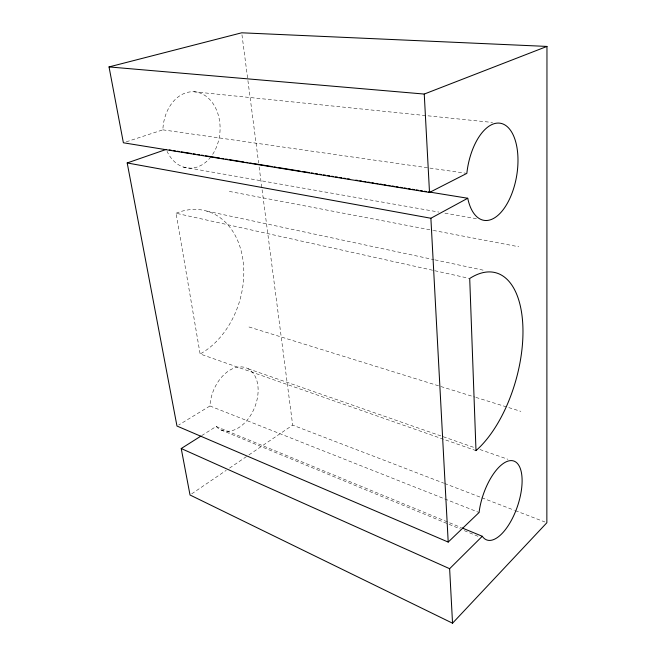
<?xml version="1.0" encoding="UTF-8"?>
<svg xmlns="http://www.w3.org/2000/svg" width="656" height="656" viewBox="0 0 656 656"><rect width="100%" height="100%" fill="white"/><g stroke="black" fill="none" stroke-linecap="round" stroke-linejoin="round"><path stroke-width="0.49" stroke-dasharray="3.28 2.46" d="M191.7 493.853L226.197 470.377M229.567 468.081L248.075 455.485M248.919 454.911L292.674 425.137L443.653 483.111M201.679 435.617L216.16 426.474A33.505 22.263 -68.3 0 0 254.225 408.467A33.505 22.263 -68.3 0 0 241.638 366.901A33.505 22.263 -68.3 0 0 209.961 405.982L178.711 424.981M126.272 141.835L162.868 129.839A38.269 28.569 -85.7 0 1 203.221 94.439A38.269 28.569 -85.7 0 1 211.429 156.136M193.938 91.766L492.582 122.467M162.868 129.839L465.826 173.241M183.36 167.05L438.889 212.077M444.932 213.143L477.125 218.809M229.346 191.429L432.329 230.24M433.329 230.428L518.748 246.763M206.804 211.109L433.985 259.669M434.985 259.883L485.03 270.575M475.994 450.615L200.129 353.986L176.062 213.241L433.755 270.493M434.756 270.723L469.712 278.488M248.993 326.975L474.911 397.093M475.895 397.397L520.88 411.361M248.099 368.738L475.083 447.827M479.913 449.508L507.924 459.266M444.612 483.48L480.922 497.42M481.873 497.789L514.37 510.261M515.321 510.63L544.947 522.004M209.961 405.982L479.077 512.5M216.16 426.474L461.447 527.678M221.015 429.934L460.528 529.08M464.317 530.647L479.462 536.92M241.974 34.834L247.788 79.556M247.919 80.573L258.612 162.901M259.136 166.968L292.674 425.137M210.847 156.907A38.269 28.569 -85.7 0 1 167.042 151.323M176.062 213.241A77.154 56.908 -73.4 0 1 242.556 257.455A77.154 56.908 -73.4 0 1 200.129 353.986"/><path stroke-width="0.98" d="M428.401 191.88L467.736 198.251A49.225 24.854 -80.4 0 0 508.375 201.408A49.225 24.854 -80.4 0 0 505.628 125.411A49.225 24.854 -80.4 0 0 466.834 173.389L429.508 192.446L123.385 142.778L109.035 66.92L241.711 32.8L546.965 46.428L546.858 522.742L452.542 623.2L190.019 494.993L181.228 448.532L200.826 436.158M452.542 623.2L449.631 568.703L482.283 536.272A41.705 18.081 -71.2 0 0 516.649 508.638A41.705 18.081 -71.2 0 0 510.171 460.651A41.705 18.081 -71.2 0 0 479.077 512.5L448.204 542.077L176.972 426.039L127.198 162.95L166.206 149.42M127.198 162.95L430.885 218.251L467.736 198.251M109.035 66.92L424.252 94.062L546.965 46.428M169.232 149.912L171.249 150.232M173.266 150.56L175.283 150.888M177.3 151.216L179.318 151.544M181.335 151.872L191.413 153.504M193.43 153.832L195.447 154.152M197.464 154.48L199.481 154.808M201.499 155.136L203.516 155.464M205.533 155.792L219.653 158.071M221.671 158.399L223.688 158.727M225.705 159.055L227.722 159.383M229.739 159.711L243.86 161.991M245.869 162.319L247.886 162.647M249.903 162.975L251.92 163.303M253.938 163.623L272.092 166.567M274.11 166.895L276.127 167.223M278.144 167.542L300.333 171.142M302.35 171.462L309.402 172.61M311.42 172.938L313.437 173.266M315.454 173.586L317.471 173.914M319.488 174.242L321.506 174.57M323.523 174.898L325.54 175.226M327.557 175.546L329.574 175.874M331.592 176.202L333.609 176.53M335.626 176.858L337.643 177.186M339.66 177.505L341.678 177.833M343.695 178.161L345.712 178.489M347.729 178.817L349.746 179.145M355.798 180.121L357.815 180.449M359.832 180.777L361.841 181.097M363.859 181.425L365.876 181.753M367.893 182.081L369.91 182.409M371.927 182.737L373.945 183.057M375.962 183.385L377.979 183.713M379.996 184.041L382.013 184.369M384.031 184.697L386.048 185.017M388.065 185.345L390.082 185.673M392.099 186.001L394.117 186.329M396.134 186.657L398.151 186.976M400.168 187.304L402.185 187.632M404.203 187.96L406.22 188.288M408.237 188.616L410.254 188.936M412.271 189.264L414.289 189.592M416.306 189.92L418.323 190.248M420.332 190.576L422.349 190.896M424.366 191.224L426.384 191.552M462.39 528.064L482.283 536.272M181.228 448.532L449.631 568.703M424.252 94.062L429.508 192.446M430.885 218.251L448.204 542.077M475.994 450.615L469.712 278.488A98.269 48.47 -74.1 0 1 522.881 326.516A98.269 48.47 -74.1 0 1 475.994 450.615"/></g></svg>
